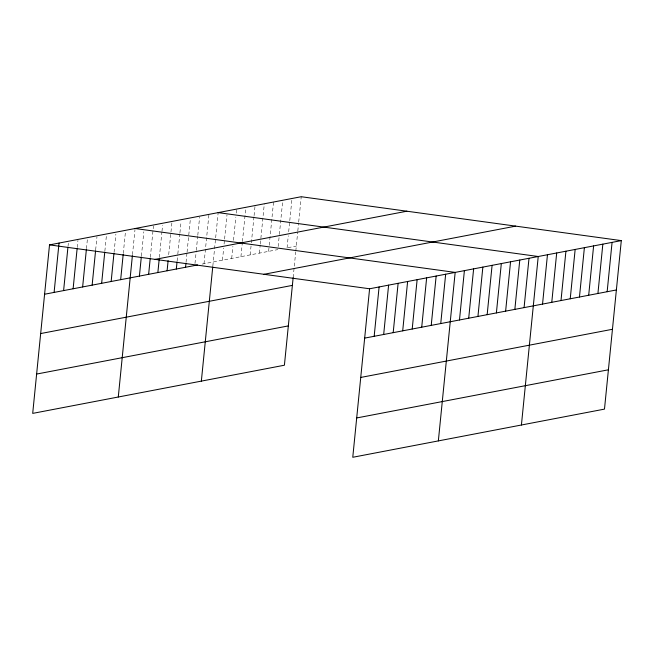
<?xml version="1.0" encoding="UTF-8"?>
<svg xmlns="http://www.w3.org/2000/svg" width="654" height="654" viewBox="0 0 654 654"><rect width="100%" height="100%" fill="white"/><g stroke="black" fill="none" stroke-linecap="round" stroke-linejoin="round"><path stroke-width="0.49" stroke-dasharray="3.27 2.45" d="M68.032 246.28L68.335 243.263M77.246 247.482L77.949 240.435M86.451 248.683L87.456 238.612M95.656 249.885L96.964 236.797M104.861 251.087L106.471 234.974M114.074 252.289L115.881 234.165M123.279 253.49L125.494 231.336M132.484 254.692L135.002 229.521M141.419 255.951L143.831 231.778M150.346 257.202L153.461 225.982M159.372 257.455L161.881 232.276M161.988 231.271L162.584 225.229M168.699 254.676L171.92 222.45M177.128 260.971L177.733 254.929M177.831 253.924L179.842 233.78M179.94 232.775L181.044 221.698M186.055 262.221L186.962 253.163M187.06 252.158L190.379 218.918M194.982 263.48L196.192 251.398M196.29 250.392L197.696 236.29M197.794 235.285L199.609 217.153M204.007 263.726L208.937 214.381M212.844 265.892L215.55 238.8M215.657 237.794L218.166 212.615M222.466 260.194L223.676 248.111M224.077 244.081L224.477 240.059M224.584 239.045L226.995 214.88M231.696 258.428L232.906 246.345M233.511 240.304L235.824 217.144M236.225 213.114L236.625 209.084M240.925 256.662L242.34 242.569M242.438 241.555L245.855 207.318M250.155 254.897L251.267 243.819M251.365 242.814L253.981 216.629M254.079 215.624L255.085 205.552M259.385 253.131L260.194 245.078M260.292 244.065L264.314 203.786M268.614 251.365L269.121 246.329M269.219 245.324L273.544 202.021M278.146 246.583L279.25 235.497M279.356 234.492L282.773 200.255M287.073 247.833L288.283 235.751M288.684 231.72L289.689 221.649M289.787 220.643L292.003 198.489M293.164 277.525L295.714 251.97M295.812 250.981L297.709 231.966M297.815 230.96L298.616 222.908M298.714 221.902L301.232 196.723M202.168 264.077L277.844 249.599M287.997 247.653L296.303 246.067"/><path stroke-width="0.98" d="M621.3 240.615L369.592 288.774L352.768 457.277L604.484 409.118L621.3 240.615L301.232 196.723L49.516 244.882L32.7 413.385L284.408 365.226L293.164 277.525M54.102 292.412L59.032 243.067M63.61 290.589L67.934 247.286M73.117 288.774L77.139 248.487M82.633 286.951L86.353 249.689M92.14 285.136L95.558 250.891M101.648 283.313L104.763 252.092M111.155 281.498L113.968 253.294M120.663 279.675L123.181 254.496M118.284 397.011L132.386 255.698M139.408 276.086L141.313 256.957M148.638 274.32L150.24 258.207M157.867 272.554L159.167 259.466M167.097 270.789L168.103 260.725M176.327 269.023L177.03 261.976M185.556 267.257L185.957 263.235M201.35 381.118L212.746 266.881M374.17 336.303L379.099 286.959M383.677 334.48L388.607 285.136M393.193 332.665L398.114 283.321M402.701 330.842L407.622 281.498M412.208 329.027L417.129 279.675M421.716 327.204L426.645 277.86M431.223 325.381L436.153 276.037M440.739 323.567L445.66 274.222M438.352 440.902L455.168 272.399L135.1 228.508M459.476 319.978L464.397 270.633M468.705 318.212L473.627 268.868M477.935 316.446L482.856 267.102M487.165 314.68L492.086 265.336M496.394 312.914L501.316 263.57M505.624 311.149L510.545 261.804M514.853 309.383L519.775 260.039M524.083 307.617L529.004 258.273M521.418 425.01L538.234 256.507L218.166 212.615M542.542 304.085L547.463 254.741M551.772 302.32L556.693 252.975M561.001 300.554L565.923 251.21M570.231 298.788L575.152 249.444M579.46 297.022L584.382 247.678M588.69 295.256L593.611 245.912M597.919 293.491L602.841 244.146M607.149 291.725L612.07 242.381M155.145 259.368L406.853 211.209M44.595 294.235L197.549 264.96M263.963 274.296L515.679 226.129M40.671 333.556L292.379 285.389M36.624 374.063L288.34 325.905M364.662 338.118L616.379 289.959M360.738 377.44L612.446 329.281M356.692 417.955L608.408 369.796M49.516 244.882L369.592 288.774"/></g></svg>
